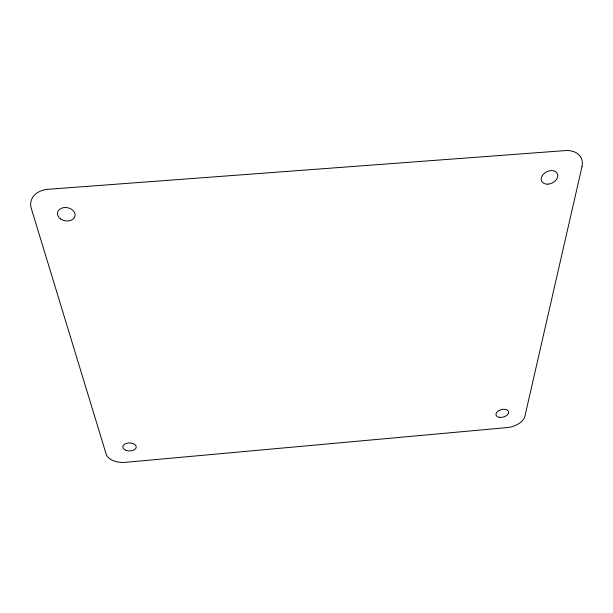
<?xml version="1.0" encoding="UTF-8"?>
<svg xmlns="http://www.w3.org/2000/svg" width="613" height="613" viewBox="0 0 613 613"><rect width="100%" height="100%" fill="white"/><g stroke="black" fill="none" stroke-linecap="round" stroke-linejoin="round"><path stroke-width="0.92" d="M582.013 166.537L524.897 416.258A16.252 9.532 -15.1 0 1 507.089 427.59L125.397 462.34A16.712 9.923 0.8 0 1 106.172 454.141L31.255 208.313A22.581 16.873 12.2 0 1 48.197 189.287L565.148 150.599A21.991 15.838 -27 0 1 582.013 166.537M547.915 184.153A8.689 6.268 -26 0 0 557.317 173.594A8.689 6.268 -26 0 0 543.241 174.353A8.689 6.268 -26 0 0 547.915 184.153M60.618 218.918A8.911 6.659 11 0 0 75.001 216.159A8.911 6.659 11 0 0 63.277 207.692A8.911 6.659 11 0 0 60.618 218.918M126.002 450.333A6.712 4.023 0.7 0 0 136.255 447.122A6.712 4.023 0.7 0 0 126.37 443.375A6.712 4.023 0.7 0 0 126.002 450.333M499.787 417.392A6.536 3.87 -15 0 0 508.652 411.79A6.536 3.87 -15 0 0 498.469 410.817A6.536 3.87 -15 0 0 499.787 417.392"/></g></svg>
